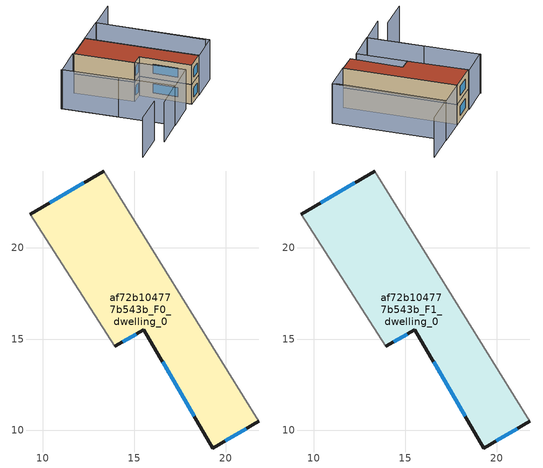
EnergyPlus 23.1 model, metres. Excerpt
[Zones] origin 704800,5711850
af72b104777b543b_F0_dwelling_0
 floor ground (EU_floor_Construction): 13.33,24.19 21.82,10.5 19.31,9.04 15.53,15.52 13.94,14.62 9.31,21.81 z0
 wall outside (EU_wall_Construction): 13.94,14.62 15.53,15.52 19.31,9.04 21.82,10.5 / 13.33,24.19 9.31,21.81 z0:3
 wall adiabatic (EU_wall_Construction): 9.31,21.81 13.94,14.62 / 21.82,10.5 13.33,24.19 z0:3
 window (EU_Window_Construction): 14.37,14.86 15.1,15.27 / 12.25,23.55 10.4,22.45 / 19.99,9.44 21.14,10.11 / 16.55,13.77 18.29,10.79 z0.81:2.19
af72b104777b543b_F1_dwelling_0
 floor to af72b104777b543b_F0_dwelling_0 (EU_floor_Construction): 13.33,24.19 21.82,10.5 19.31,9.04 15.53,15.52 13.94,14.62 9.31,21.81 z3
 wall outside (EU_wall_Construction): 13.94,14.62 15.53,15.52 19.31,9.04 21.82,10.5 / 13.33,24.19 9.31,21.81 z3:6
 wall adiabatic (EU_wall_Construction): 9.31,21.81 13.94,14.62 / 21.82,10.5 13.33,24.19 z3:6
 window (EU_Window_Construction): 14.37,14.86 15.1,15.27 / 12.25,23.55 10.4,22.45 / 19.99,9.44 21.14,10.11 / 16.55,13.77 18.29,10.79 z3.81:5.19
 roof outside (EU_roof_Construction): 21.82,10.5 13.33,24.19 9.31,21.81 13.94,14.62 15.53,15.52 19.31,9.04 z6
shading: 8.81,4.55 4.53,1.98 / 5.16,19.54 13.68,6.05 / 13.68,6.05 9.57,3.45 / 25.41,13.33 17.4,26.59 / 17.4,26.59 21.71,29.2 / 13.75,5.96 5.24,19.41 / 5.24,19.41 9.29,21.97 / 9.29,21.97 17.8,8.52 / 17.8,8.52 13.75,5.96 / 17.35,26.67 25.82,12.93 / 25.82,12.93 21.8,10.46 / 21.8,10.46 13.33,24.19 / 13.33,24.19 17.35,26.67 z0:6
[Building]
EU S2 Campaign: North Axis=0; Terrain=City; Solar Distribution=FullExterior
[Site:Location]
London: Latitude=51.5; Longitude=-0.5; Time Zone=0; Elevation=25
[SizingPeriod:WeatherFileDays]
AnnualSizingPeriod: Begin Month=1; Begin Day of Month=1; End Month=12; End Day of Month=31; Day of Week for Start Day=Monday; Use Weather File Daylight Saving Period=No; Use Weather File Rain and Snow Indicators=No
[MATERIAL]
EU_InternalMass_Material: Roughness=MediumRough; Thickness=0.1; Conductivity=1; Density=1800; Specific Heat=900; Thermal Absorptance=0.9; Solar Absorptance=0.7; Visible Absorptance=0.7
[MATERIAL:NOMASS] Roughness=MediumRough; Thermal Absorptance=0.9; Solar Absorptance=0.7; Visible Absorptance=0.7
Name | Thermal Resistance
EU_wall_NoMass | 0.555556
EU_roof_NoMass | 0.510204
EU_floor_NoMass | 1.68919
[WINDOWMATERIAL:SIMPLEGLAZINGSYSTEM]
EU_Window_SimpleGlazing: UFactor=3.96; Solar Heat Gain Coefficient=0.85; Visible Transmittance=0.85
[CONSTRUCTION]
EU_wall_Construction: EU_wall_NoMass
EU_roof_Construction: EU_roof_NoMass
EU_floor_Construction: EU_floor_NoMass
EU_Window_Construction: EU_Window_SimpleGlazing
EU_InternalMass_Construction: EU_InternalMass_Material
[ZONE] Type=1; Multiplier=1; Ceiling Height=autocalculate; Floor Area=autocalculate; Part of Total Floor Area=Yes
Name | Volume
af72b104777b543b_F0_dwelling_0 | 181.549
af72b104777b543b_F1_dwelling_0 | 181.55
[INTERNALMASS] Construction=EU_InternalMass_Construction; Surface Area=60.5164
Name | Zone or ZoneList
af72b104777b543b_F0_dwelling_0_EU_InternalMass | af72b104777b543b_F0_dwelling_0
af72b104777b543b_F1_dwelling_0_EU_InternalMass | af72b104777b543b_F1_dwelling_0
[OTHEREQUIPMENT] Fuel Type=Electricity; Design Level Calculation Method=Watts/Area; Power per Zone Floor Area=1; Fraction Latent=0; Fraction Radiant=0; Fraction Lost=0; Carbon Dioxide Generation Rate=0; EndUse Subcategory=EU_Step8_InternalGains
Name | Zone or ZoneList or Space or SpaceList | Schedule
EU_Step8_InternalGain_af72b104777b543b_F0_dwelling_0_f000 | af72b104777b543b_F0_dwelling_0 | EU_Step8_GainSchedule_af72b104777b543b_F0_dwelling_0_f000
EU_Step8_InternalGain_af72b104777b543b_F1_dwelling_0_f000 | af72b104777b543b_F1_dwelling_0 | EU_Step8_GainSchedule_af72b104777b543b_F1_dwelling_0_f000
[ZONEVENTILATION:DESIGNFLOWRATE] Schedule=EU_AlwaysOn; Design Flow Rate Calculation Method=AirChanges/Hour; Air Changes per Hour=0.48; Ventilation Type=Natural; Fan Pressure Rise=0; Fan Total Efficiency=1; Constant Term Coefficient=1; Temperature Term Coefficient=0; Velocity Term Coefficient=0; Velocity Squared Term Coefficient=0; Minimum Indoor Temperature=-100; Maximum Indoor Temperature=100; Delta Temperature=-100; Minimum Outdoor Temperature=-100; Maximum Outdoor Temperature=100; Maximum Wind Speed=40
Name | Zone or ZoneList or Space or SpaceList
EU_ConstantAir_af72b104777b543b_F0_dwelling_0 | af72b104777b543b_F0_dwelling_0
EU_ConstantAir_af72b104777b543b_F1_dwelling_0 | af72b104777b543b_F1_dwelling_0
[HVACTEMPLATE:THERMOSTAT] Constant Heating Setpoint=20; Constant Cooling Setpoint=50
EU_HeatOnly_af72b104777b543b_F0_dwelling_0; EU_HeatOnly_af72b104777b543b_F1_dwelling_0
[HVACTEMPLATE:ZONE:IDEALLOADSAIRSYSTEM] System Availability Schedule=EU_AlwaysOn; Maximum Heating Supply Air Temperature=50; Minimum Cooling Supply Air Temperature=13; Maximum Heating Supply Air Humidity Ratio=0.0156; Minimum Cooling Supply Air Humidity Ratio=0.0077; Heating Limit=NoLimit; Cooling Limit=NoLimit; Heating Availability Schedule=EU_AlwaysOn; Cooling Availability Schedule=EU_CoolingOff; Dehumidification Control Type=ConstantSensibleHeatRatio; Cooling Sensible Heat Ratio=0.7; Dehumidification Setpoint=60; Humidification Control Type=None; Humidification Setpoint=30; Outdoor Air Method=None; Outdoor Air Flow Rate per Person=0.00944; Outdoor Air Flow Rate per Zone Floor Area=0; Outdoor Air Flow Rate per Zone=0; Demand Controlled Ventilation Type=None; Outdoor Air Economizer Type=NoEconomizer; Heat Recovery Type=None; Sensible Heat Recovery Effectiveness=0.7; Latent Heat Recovery Effectiveness=0.65
Name | Template Thermostat
af72b104777b543b_F0_dwelling_0 | EU_HeatOnly_af72b104777b543b_F0_dwelling_0
af72b104777b543b_F1_dwelling_0 | EU_HeatOnly_af72b104777b543b_F1_dwelling_0
[SIZING:ZONE] Zone Cooling Design Supply Air Temperature Input Method=SupplyAirTemperature; Zone Cooling Design Supply Air Temperature=13; Zone Heating Design Supply Air Temperature Input Method=SupplyAirTemperature; Zone Heating Design Supply Air Temperature=50; Zone Cooling Design Supply Air Humidity Ratio=0.008; Zone Heating Design Supply Air Humidity Ratio=0.008; Cooling Design Air Flow Method=DesignDay; Cooling Design Air Flow Rate=0; Cooling Minimum Air Flow per Zone Floor Area=0.000762; Cooling Minimum Air Flow=0; Cooling Minimum Air Flow Fraction=0.2; Heating Design Air Flow Method=DesignDay; Heating Design Air Flow Rate=0; Heating Maximum Air Flow per Zone Floor Area=0.002032; Heating Maximum Air Flow=0.141576; Heating Maximum Air Flow Fraction=0.3; Account for Dedicated Outdoor Air System=No; Dedicated Outdoor Air System Control Strategy=NeutralSupplyAir; Dedicated Outdoor Air Low Setpoint Temperature for Design=autosize; Dedicated Outdoor Air High Setpoint Temperature for Design=autosize; Zone Load Sizing Method=Sensible Load Only No Latent Load; Zone Latent Cooling Design Supply Air Humidity Ratio Input Method=HumidityRatioDifference; Zone Cooling Design Supply Air Humidity Ratio Difference=0.005; Zone Latent Heating Design Supply Air Humidity Ratio Input Method=HumidityRatioDifference; Zone Humidification Design Supply Air Humidity Ratio Difference=0.005
af72b104777b543b_F0_dwelling_0; af72b104777b543b_F1_dwelling_0
[SCHEDULE:CONSTANT]
Name | Hourly Value
EU_AlwaysOn | 1
EU_CoolingOff | 0
[SCHEDULE:FILE] Column Number=1; Rows to Skip at Top=0; Number of Hours of Data=8760; Column Separator=Comma; Interpolate to Timestep=No; Minutes per Item=60; Adjust Schedule for Daylight Savings=Yes
Name | File
EU_Step8_GainSchedule_af72b104777b543b_F0_dwelling_0_f000 | ../../schedules/af72b104777b543b/af72b104777b543b_F0_dwelling_0_f000_gain.csv
EU_Step8_GainSchedule_af72b104777b543b_F1_dwelling_0_f000 | ../../schedules/af72b104777b543b/af72b104777b543b_F1_dwelling_0_f000_gain.csv
